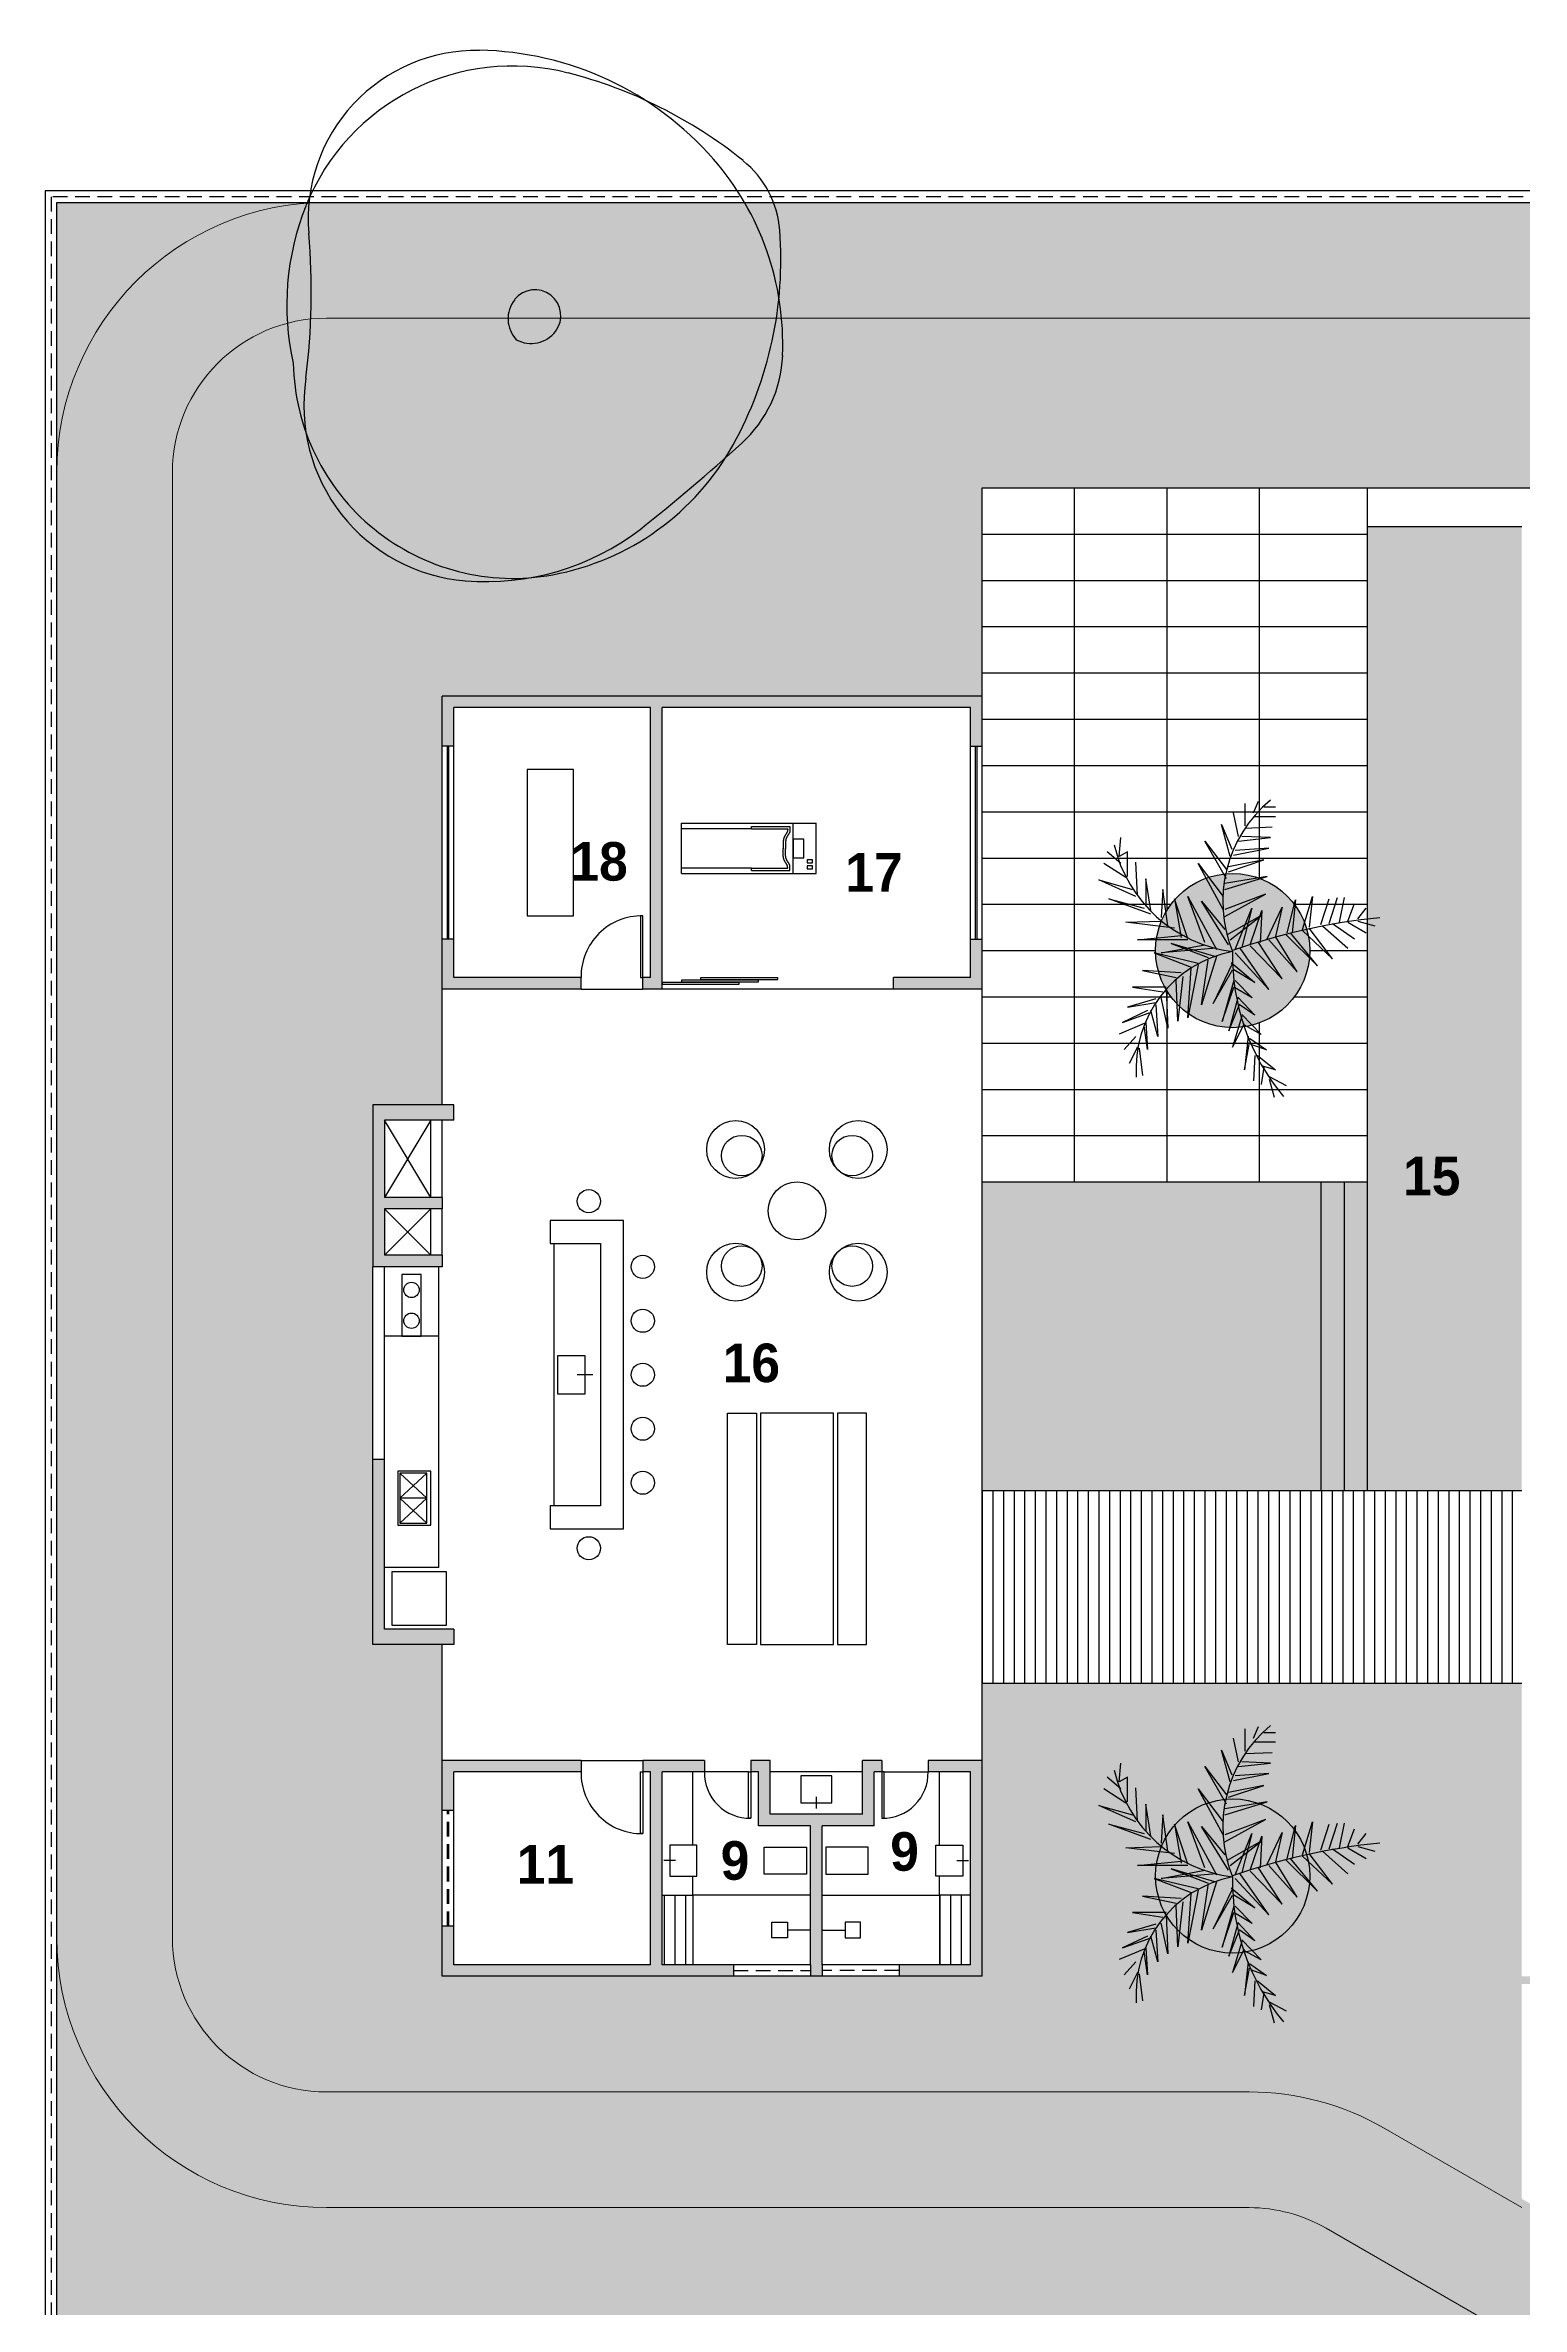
# Model space of a CAD drawing. Header units: feet. Extents: x 1734 to 1931, y 883 to 1088.
# Drawn here: x 1736.29 to 1755.44, y 1059.04 to 1088.36 of the extents above; entities that cross this region are included whole.
import ezdxf

# ---------------------------------------------------------------- set-up
doc = ezdxf.new("R2010")
doc.units = ezdxf.units.FT
doc.header["$LTSCALE"] = 0.3
doc.header["$MEASUREMENT"] = 0
doc.linetypes.add('DASHED2', pattern=[0.375, 0.25, -0.125])
doc.linetypes.add('HIDDEN', pattern=[9.525, 6.35, -3.175])
doc.layers.get('0').update_dxf_attribs({"linetype": 'CONTINUOUS'})
doc.layers.get('Defpoints').update_dxf_attribs({"linetype": 'CONTINUOUS'})
for name, color, linetype in [('02', 44, 'CONTINUOUS'), ('03', 96, 'CONTINUOUS'), ('1', 1, 'CONTINUOUS'), ('2', 44, 'CONTINUOUS'), ('3', 3, 'CONTINUOUS'), ('5', 5, 'CONTINUOUS'), ('demolição', 140, 'DASHED2'), ('projecao', 8, 'HIDDEN'), ('Texto', 44, 'CONTINUOUS')]:
    doc.layers.add(name, color=color, linetype=linetype)
doc.styles.add('style1', font='GOTHIC.TTF')
pattern_1 = [(270, (2683.99825, -487.73251), (0.1375, -4e-17), [])]

# ---------------------------------------------------------------- blocks, each defined once
blk = doc.blocks.new('Arvore_M')
at = {"color": 89, "true_color": 0x2e4b26}
for centre, radius, start, end in [((41.7, 154), 157.5, 85.3103, 127.4297), ((25, 173), 136.5, 1.1676, 100.4555), ((45.6, 202.1), 109.3, 351.1087, 85.3103), ((29.6, 148.2), 161.7, 100.4555, 151.0425), ((683.4, -654.4), 1189.6, 128.3098, 132.2959), ((-64.8, 167.9), 77.9, 132.2959, 177.6877), ((95.6, 111.7), 237.1, 151.0425, 184.4792), ((582.4, 131.8), 432.1, 172.9001, 184.8756), ((32.3, 164), 175, 177.6877, 221.0767), ((0.2, 139.7), 165.3, 338.1526, 12.6145), ((11.3, 146.3), 16.1, 142.6793, 321.6826), ((13.7, 144.5), 19.1, 61.2791, 142.6793), ((8.9, 148.2), 19.1, 321.6826, 43.0427), ((-79.4, 98), 61.6, 184.4792, 231.1587), ((47.5, 86.2), 104.7, 269.0752, 4.8756), ((25.1, 129.7), 138.5, 255.6085, 338.1526), ((62, 273.5), 287, 231.1587, 255.6085), ((49, 178.6), 197.2, 221.0767, 269.0752)]:
    blk.add_arc(centre, radius, start, end, dxfattribs=at)
blk = doc.blocks.new('planta 7')
at = {"color": 0}
for p, q in [((347.66, 294.69), (353.36, 307.49)), ((353.36, 307.49), (350.1, 295.85)), ((354.17, 298.18), (359.06, 305.74)), ((299.21, 294.69), (294.73, 298.76)), ((303.69, 291.78), (300.03, 300.5)), ((304.1, 299.34), (307.35, 290.03)), ((308.17, 290.61), (304.1, 299.34)), ((309.39, 297.6), (311.02, 287.71)), ((312.24, 287.71), (309.39, 297.6)), ((336.67, 281.31), (338.7, 298.18)), ((338.7, 298.18), (339.11, 285.96)), ((341.55, 289.45), (346.84, 304)), ((346.84, 304), (343.59, 291.78)), ((354.58, 297.6), (363.13, 297.6)), ((359.06, 299.92), (363.13, 304.58)), ((361.5, 300.5), (368.01, 299.92)), ((363.13, 297.6), (361.5, 300.5)), ((295.14, 293.52), (285.78, 292.36)), ((295.55, 294.11), (289.85, 297.01)), ((294.73, 290.61), (302.88, 291.78)), ((304.1, 291.2), (294.73, 290.61)), ((299.21, 287.12), (308.17, 289.45)), ((316.31, 295.85), (314.68, 285.38)), ((316.31, 284.22), (316.31, 295.85)), ((322.01, 292.36), (319.57, 280.72)), ((321.2, 278.98), (322.01, 292.36)), ((332.59, 294.11), (334.22, 277.82)), ((332.59, 276.65), (332.59, 294.11)), ((342.77, 289.45), (353.76, 291.2)), ((353.76, 291.2), (344.4, 291.2)), ((348.06, 294.11), (359.46, 294.69)), ((310.2, 287.71), (299.21, 287.12)), ((302.06, 283.63), (312.65, 285.96)), ((315.5, 284.22), (302.06, 283.63)), ((328.12, 288.29), (323.23, 275.49)), ((324.45, 273.16), (328.12, 288.29)), ((331.37, 282.47), (326.49, 269.67)), ((326.89, 267.34), (331.37, 282.47)), ((328.12, 285.96), (330.97, 270.84)), ((329.74, 266.76), (328.12, 285.96)), ((337.48, 283.63), (350.1, 285.38)), ((350.1, 285.38), (340.33, 285.96)), ((304.5, 280.14), (318.75, 280.72)), ((319.97, 278.4), (304.5, 280.14)), ((305.73, 276.65), (322.82, 275.49)), ((324.04, 273.16), (305.73, 276.65)), ((347.66, 276.65), (329.34, 266.76)), ((331.78, 270.84), (347.66, 276.65)), ((333, 276.65), (346.84, 281.31)), ((346.84, 281.31), (333.41, 278.98)), ((310.2, 272), (325.67, 269.67)), ((326.89, 266.76), (310.2, 272)), ((310.66, 267.96), (322.32, 261.21)), ((324.52, 261.21), (310.66, 267.96)), ((330.97, 262.69), (346.03, 272)), ((346.03, 272), (336.26, 263.85)), ((343.18, 264.44), (359.06, 273.16)), ((359.06, 273.16), (347.66, 264.44)), ((353.76, 263.27), (366.79, 270.84)), ((366.79, 270.84), (357.02, 263.27)), ((295.53, 261.21), (303.72, 257.15)), ((306.24, 258.05), (295.53, 261.21)), ((301.2, 262.56), (310.03, 258.95)), ((312.55, 259.4), (301.2, 262.56)), ((304.35, 264.81), (316.33, 260.75)), ((318.54, 260.75), (304.35, 264.81)), ((312.86, 259.4), (306.56, 253.55)), ((306.56, 253.55), (310.34, 258.95)), ((312.55, 254.45), (316.33, 260.75)), ((318.54, 260.3), (312.55, 254.45)), ((328.12, 260.36), (315.5, 248.73)), ((315.5, 248.73), (329.74, 258.62)), ((324.84, 261.66), (317.91, 253.55)), ((317.91, 253.55), (322.32, 260.75)), ((329.34, 260.36), (343.59, 254.55)), ((332.59, 262.11), (341.14, 251.06)), ((341.14, 251.06), (334.22, 263.27)), ((340.74, 263.85), (348.47, 249.89)), ((348.47, 249.89), (343.18, 263.85)), ((350.1, 263.85), (354.58, 249.31)), ((354.58, 249.31), (352.14, 263.85)), ((356.21, 262.69), (360.28, 250.47)), ((360.28, 250.47), (357.83, 262.69)), ((361.5, 262.11), (372.49, 265.02)), ((361.91, 260.95), (364.35, 248.73)), ((364.35, 248.73), (363.53, 260.36)), ((372.49, 265.02), (363.94, 261.53)), ((366.79, 259.2), (368.01, 248.15)), ((368.42, 259.2), (376.56, 260.95)), ((288.59, 250.4), (282.61, 251.3)), ((292.69, 253.55), (283.87, 254)), ((287.65, 257.15), (297.1, 255.35)), ((299.31, 255.8), (287.65, 257.15)), ((292.69, 252.65), (287.65, 246.34)), ((287.65, 246.34), (288.91, 250.85)), ((298.68, 255.35), (294.58, 249.49)), ((294.58, 249.49), (296.47, 254.9)), ((306.87, 258.05), (299.94, 251.3)), ((299.94, 251.3), (303.09, 257.15)), ((330.56, 255.13), (319.16, 244.07)), ((319.16, 244.07), (331.78, 252.22)), ((343.59, 254.55), (330.15, 258.04)), ((330.97, 255.13), (342.77, 251.06)), ((342.77, 251.06), (331.78, 251.64)), ((368.01, 248.15), (368.42, 258.04)), ((371.27, 256.87), (371.68, 247.57)), ((372.08, 256.87), (379.82, 256.87)), ((375.34, 253.96), (375.34, 246.4)), ((376.56, 253.96), (380.63, 252.22)), ((378.6, 250.47), (378.6, 246.4)), ((284.5, 248.59), (278.19, 246.79)), ((285.44, 248.59), (282.29, 242.74)), ((332.59, 248.73), (321.6, 238.84)), ((321.6, 238.84), (333.82, 246.4)), ((334.63, 242.91), (323.64, 231.86)), ((333, 249.31), (343.99, 244.07)), ((343.99, 244.07), (333.82, 246.4)), ((323.64, 231.86), (335.04, 241.17)), ((335.85, 237.09), (326.08, 226.62)), ((326.08, 226.62), (336.67, 234.77)), ((335.04, 242.33), (346.44, 239.42)), ((346.44, 239.42), (335.04, 240.58)), ((336.26, 237.09), (347.66, 233.6)), ((347.66, 233.6), (337.07, 234.77)), ((337.48, 230.11), (329.74, 221.39)), ((337.89, 230.69), (346.84, 227.79)), ((338.29, 227.79), (347.25, 224.88)), ((338.29, 226.62), (333, 219.06)), ((338.7, 221.39), (335.04, 214.99)), ((338.7, 224.3), (347.25, 222.55)), ((339.11, 221.39), (345.21, 219.06)), ((339.11, 217.9), (337.48, 212.08)), ((339.92, 217.9), (343.59, 214.99))]:
    blk.add_line(p, q, dxfattribs=at)
for centre, radius, start, end in [((376.48, 255.23), 48.23, 103.15977, 172.88279), ((288.02, 253.26), 41.37, 11.06747, 94.00852), ((326.94, 185.75), 75.48, 88.72033, 129.91169), ((345.92, 219.16), 45.46, 39.60399, 112.36191), ((124.92, 189.01), 216.42, 5.64896, 19.48728)]:
    blk.add_arc(centre, radius, start, end, dxfattribs=at)
blk = doc.blocks.new('EST')
at = {"color": 8}
for p, q in [((1678.418, 853.168), (1678.418, 854.918)), ((1678.418, 854.918), (1679.068, 854.918)), ((1679.068, 853.168), (1679.068, 854.918)), ((1678.418, 854.618), (1679.068, 854.618)), ((1678.458, 854.078), (1678.488, 854.078)), ((1678.488, 854.078), (1678.488, 853.168)), ((1678.998, 854.078), (1678.998, 853.168)), ((1678.998, 854.078), (1679.028, 854.078)), ((1678.418, 853.168), (1679.068, 853.168))]:
    blk.add_line(p, q, dxfattribs=at)
for points in [[(1678.48, 854.801), (1678.48, 854.869), (1678.518, 854.869), (1678.518, 854.801)], [(1678.557, 854.801), (1678.557, 854.869), (1678.596, 854.869), (1678.596, 854.801)], [(1678.621, 854.618), (1678.621, 854.757), (1678.864, 854.757), (1678.864, 854.618)]]:
    blk.add_lwpolyline(points, close=True, dxfattribs=at)
for points in [[(1678.458, 854.078), (1678.458, 854.577), (1678.475, 854.577), (1678.49, 854.577), (1678.502, 854.576), (1678.511, 854.575), (1678.519, 854.574), (1678.525, 854.573), (1678.529, 854.571), (1678.534, 854.569), (1678.537, 854.568), (1678.541, 854.566), (1678.545, 854.564), (1678.548, 854.562), (1678.552, 854.56), (1678.555, 854.558), (1678.558, 854.556), (1678.561, 854.554), (1678.565, 854.551), (1678.568, 854.549), (1678.571, 854.547), (1678.574, 854.545), (1678.578, 854.543), (1678.581, 854.541), (1678.584, 854.539), (1678.588, 854.537), (1678.591, 854.535), (1678.595, 854.534), (1678.598, 854.532), (1678.602, 854.53), (1678.606, 854.529), (1678.609, 854.527), (1678.613, 854.526), (1678.617, 854.525), (1678.62, 854.524), (1678.624, 854.523), (1678.627, 854.522), (1678.631, 854.522), (1678.634, 854.521), (1678.638, 854.521), (1678.642, 854.52), (1678.645, 854.52), (1678.649, 854.519), (1678.653, 854.519), (1678.657, 854.519), (1678.663, 854.518), (1678.669, 854.518), (1678.677, 854.518), (1678.686, 854.518), (1678.697, 854.518), (1678.71, 854.517), (1678.724, 854.517), (1678.74, 854.517), (1678.743, 854.517)], [(1678.488, 854.078), (1678.488, 854.547), (1678.488, 854.547), (1678.499, 854.546), (1678.507, 854.545), (1678.513, 854.544), (1678.517, 854.544), (1678.52, 854.543), (1678.522, 854.542), (1678.525, 854.541), (1678.528, 854.539), (1678.53, 854.538), (1678.533, 854.536), (1678.536, 854.534), (1678.539, 854.533), (1678.542, 854.531), (1678.545, 854.529), (1678.548, 854.526), (1678.551, 854.524), (1678.555, 854.522), (1678.558, 854.52), (1678.562, 854.517), (1678.566, 854.515), (1678.57, 854.513), (1678.574, 854.511), (1678.578, 854.509), (1678.582, 854.507), (1678.586, 854.505), (1678.59, 854.503), (1678.595, 854.501), (1678.599, 854.499), (1678.604, 854.498), (1678.608, 854.496), (1678.613, 854.495), (1678.617, 854.494), (1678.621, 854.493), (1678.626, 854.492), (1678.63, 854.491), (1678.634, 854.491), (1678.638, 854.49), (1678.642, 854.49), (1678.646, 854.489), (1678.65, 854.489), (1678.655, 854.489), (1678.661, 854.488), (1678.668, 854.488), (1678.676, 854.488), (1678.685, 854.488), (1678.696, 854.488), (1678.71, 854.487), (1678.724, 854.487), (1678.74, 854.487), (1678.743, 854.487)], [(1679.028, 854.078), (1679.028, 854.577), (1679.005, 854.577), (1678.99, 854.577), (1678.978, 854.576), (1678.969, 854.575), (1678.961, 854.574), (1678.955, 854.573), (1678.95, 854.571), (1678.946, 854.569), (1678.942, 854.568), (1678.939, 854.566), (1678.935, 854.564), (1678.932, 854.562), (1678.928, 854.56), (1678.925, 854.558), (1678.922, 854.556), (1678.918, 854.554), (1678.915, 854.551), (1678.912, 854.549), (1678.909, 854.547), (1678.906, 854.545), (1678.902, 854.543), (1678.899, 854.541), (1678.895, 854.539), (1678.892, 854.537), (1678.889, 854.535), (1678.885, 854.534), (1678.881, 854.532), (1678.878, 854.53), (1678.874, 854.529), (1678.87, 854.527), (1678.867, 854.526), (1678.863, 854.525), (1678.86, 854.524), (1678.856, 854.523), (1678.852, 854.522), (1678.849, 854.522), (1678.845, 854.521), (1678.842, 854.521), (1678.838, 854.52), (1678.835, 854.52), (1678.831, 854.519), (1678.827, 854.519), (1678.823, 854.519), (1678.817, 854.518), (1678.811, 854.518), (1678.803, 854.518), (1678.794, 854.518), (1678.783, 854.518), (1678.77, 854.517), (1678.755, 854.517), (1678.74, 854.517), (1678.737, 854.517)], [(1678.998, 854.078), (1678.998, 854.547), (1678.991, 854.547), (1678.98, 854.546), (1678.972, 854.545), (1678.967, 854.544), (1678.963, 854.544), (1678.96, 854.543), (1678.958, 854.542), (1678.955, 854.541), (1678.952, 854.539), (1678.95, 854.538), (1678.947, 854.536), (1678.944, 854.534), (1678.941, 854.533), (1678.938, 854.531), (1678.935, 854.529), (1678.932, 854.526), (1678.928, 854.524), (1678.925, 854.522), (1678.922, 854.52), (1678.918, 854.517), (1678.914, 854.515), (1678.91, 854.513), (1678.906, 854.511), (1678.902, 854.509), (1678.898, 854.507), (1678.894, 854.505), (1678.889, 854.503), (1678.885, 854.501), (1678.881, 854.499), (1678.876, 854.498), (1678.872, 854.496), (1678.867, 854.495), (1678.863, 854.494), (1678.858, 854.493), (1678.854, 854.492), (1678.85, 854.491), (1678.846, 854.491), (1678.842, 854.49), (1678.838, 854.49), (1678.834, 854.489), (1678.829, 854.489), (1678.824, 854.489), (1678.819, 854.488), (1678.812, 854.488), (1678.804, 854.488), (1678.795, 854.488), (1678.783, 854.488), (1678.77, 854.487), (1678.756, 854.487), (1678.74, 854.487), (1678.737, 854.487)]]:
    blk.add_lwpolyline(points, dxfattribs=at)

msp = doc.modelspace()

# ---------------------------------------------------------------- hatches: boundary and pattern name
at = {"linetype": 'Continuous', "true_color": 0xbdcb95}
for points in [[(1739.688, 1086.315, -0.000863), (1739.692, 1086.324), (1736.442, 1086.324), (1736.442, 1082.824, -0.393126)], [(1752.906, 1060.056, 0.131652), (1751.906, 1060.324), (1739.942, 1060.324, -0.414214), (1736.442, 1063.824), (1736.442, 1058.324), (1754.442, 1058.324), (1754.442, 1046.324), (1755.442, 1046.324), (1755.442, 1058.476), (1763.715, 1053.7, 0.243495), (1761.442, 1048.324), (1761.442, 1046.324), (1768.442, 1046.324), (1768.442, 1034.824), (1772.942, 1034.824, -0.414214), (1769.442, 1038.324), (1769.442, 1049.354, 0.267949), (1768.442, 1051.086), (1763.809, 1053.761), (1755.442, 1058.592)]]:
    msp.add_hatch(color=253, dxfattribs=at).paths.add_polyline_path(points)
h = msp.add_hatch(color=253, dxfattribs=at)
h.paths.add_polyline_path([(1791.942, 1082.824, 0.414214), (1789.942, 1084.824), (1739.942, 1084.824, 0.414214), (1737.942, 1082.824), (1737.942, 1063.824, 0.414214), (1739.942, 1061.824), (1751.906, 1061.824, -0.131652), (1753.656, 1061.355), (1755.442, 1060.324), (1765.294, 1054.635), (1769.192, 1052.385, -0.267949), (1770.942, 1049.354), (1770.942, 1038.324, 0.414214), (1772.942, 1036.324), (1789.942, 1036.324, 0.414214), (1791.942, 1038.324)])
h.paths.add_polyline_path([(1768.892, 1063.324), (1768.892, 1060.474), (1765.742, 1060.474), (1765.709, 1062.273, -0.083534), (1764.519, 1055.199), (1755.442, 1060.439), (1755.442, 1063.224), (1765.688, 1063.224, -0.011002), (1765.709, 1062.273), (1765.742, 1063.324), (1755.442, 1063.324), (1755.442, 1067.124), (1748.442, 1067.124), (1748.442, 1063.324), (1741.442, 1063.324), (1741.442, 1067.624), (1740.542, 1067.624), (1740.542, 1074.624), (1741.442, 1074.624), (1741.442, 1079.924), (1748.442, 1079.924), (1748.442, 1082.624), (1755.942, 1082.624), (1755.942, 1079.924), (1774.542, 1079.924), (1774.542, 1082.074), (1777.992, 1082.074), (1777.992, 1079.924), (1779.992, 1079.924), (1779.992, 1063.324)], flags=16)
h.paths.add_polyline_path([(1768.529, 1081.533, 0.812596), (1762.744, 1080.524), (1762.744, 1080.024), (1762.593, 1080.024), (1762.593, 1080.524, -0.810376), (1768.66, 1081.609)], flags=16)
h.paths.add_polyline_path([(1762.497, 1080.073), (1762.497, 1080.461), (1762.152, 1080.461), (1762.152, 1080.073)], flags=24)
h.paths.add_polyline_path([(1762.497, 1079.773), (1762.497, 1080.161), (1762.152, 1080.161), (1762.152, 1079.773)], flags=8)
h.paths.add_polyline_path([(1768.897, 1080.482), (1768.897, 1080.994), (1768.552, 1080.994), (1768.552, 1080.482)], flags=24)
at = {"true_color": 0x004d66}
msp.add_hatch(color=138, dxfattribs=at).paths.add_polyline_path([(1753.442, 1082.124), (1753.442, 1069.624), (1755.442, 1069.624), (1755.442, 1079.924), (1755.442, 1082.124)])
at = {"linetype": 'Continuous'}
h = msp.add_hatch(color=251, dxfattribs=at)
h.paths.add_polyline_path([(1740.542, 1070.024), (1740.542, 1067.624), (1741.592, 1067.624), (1741.592, 1067.824), (1740.692, 1067.824), (1740.692, 1070.024)])
h.paths.add_polyline_path([(1740.542, 1074.624), (1740.542, 1072.524), (1741.442, 1072.524), (1741.442, 1072.674), (1740.692, 1072.674), (1740.692, 1073.274), (1741.442, 1073.274), (1741.442, 1073.424), (1740.692, 1073.424), (1740.692, 1074.424), (1741.592, 1074.424), (1741.592, 1074.624)])
h.paths.add_polyline_path([(1741.442, 1076.774), (1741.442, 1076.124), (1743.242, 1076.124), (1743.242, 1076.274), (1741.592, 1076.274), (1741.592, 1076.774)], flags=17)
h.paths.add_polyline_path([(1741.442, 1079.924), (1741.442, 1079.274), (1741.592, 1079.274), (1741.592, 1079.774), (1744.142, 1079.774), (1744.142, 1076.274), (1744.042, 1076.274), (1744.042, 1076.124), (1744.292, 1076.124), (1744.292, 1079.774), (1748.292, 1079.774), (1748.292, 1079.274), (1748.442, 1079.274), (1748.442, 1079.924)])
h.paths.add_polyline_path([(1747.742, 1066.124), (1747.742, 1065.974), (1748.292, 1065.974), (1748.292, 1063.474), (1747.367, 1063.474), (1747.367, 1063.324), (1748.442, 1063.324), (1748.442, 1066.124)])
h.paths.add_polyline_path([(1745.692, 1065.424), (1745.692, 1066.124), (1745.442, 1066.124), (1745.442, 1065.974), (1745.542, 1065.974), (1745.542, 1065.274), (1746.217, 1065.274), (1746.217, 1063.474), (1746.217, 1063.324), (1746.367, 1063.324), (1746.367, 1063.474), (1746.367, 1065.274), (1747.042, 1065.274), (1747.042, 1065.974), (1747.142, 1065.974), (1747.142, 1066.124), (1746.892, 1066.124), (1746.892, 1065.424)])
h.paths.add_polyline_path([(1744.042, 1066.124), (1744.042, 1065.974), (1744.142, 1065.974), (1744.142, 1063.474), (1741.592, 1063.474), (1741.592, 1063.974), (1741.442, 1063.974), (1741.442, 1063.324), (1745.217, 1063.324), (1745.217, 1063.474), (1744.292, 1063.474), (1744.292, 1065.974), (1744.842, 1065.974), (1744.842, 1066.124)])
h.paths.add_polyline_path([(1741.442, 1066.124), (1741.442, 1065.474), (1741.592, 1065.474), (1741.592, 1065.974), (1743.242, 1065.974), (1743.242, 1066.124)], flags=17)
msp.add_hatch(color=251, dxfattribs=at).paths.add_polyline_path([(1747.292, 1076.274), (1747.292, 1076.124), (1748.442, 1076.124), (1748.442, 1076.774), (1748.292, 1076.774), (1748.292, 1076.274)])
at = {"true_color": 0x00b3b3}
msp.add_hatch(color=132, dxfattribs=at).paths.add_polyline_path([(1748.442, 1073.624), (1748.442, 1069.624), (1752.842, 1069.624), (1752.842, 1073.624)])
at = {"true_color": 0x009e9e}
msp.add_hatch(color=134, dxfattribs=at).paths.add_polyline_path([(1752.842, 1073.624), (1752.842, 1069.624), (1753.142, 1069.624), (1753.142, 1073.624)])
at = {"true_color": 0x006161}
msp.add_hatch(color=138, dxfattribs=at).paths.add_polyline_path([(1753.142, 1073.624), (1753.142, 1069.624), (1753.442, 1069.624), (1753.442, 1073.624)])
at = {"layer": '1', "linetype": 'Continuous'}
h = msp.add_hatch(dxfattribs=at)
h.set_pattern_fill('ANSI31', color=8, scale=1.1, angle=225)
h.set_pattern_definition([(270, (2683.99825, -485.73251), (0.1375, -4e-17), [])])
h.paths.add_polyline_path([(1748.442, 1069.624), (1748.442, 1067.124), (1755.442, 1067.124), (1755.442, 1069.624)])
h = msp.add_hatch(dxfattribs=at)
h.set_pattern_fill('ANSI31', color=8, scale=1.1, angle=225)
h.set_pattern_definition(pattern_1)
h.paths.add_polyline_path([(1744.292, 1064.374), (1744.292, 1063.474), (1744.692, 1063.474), (1744.692, 1064.374)])
h = msp.add_hatch(dxfattribs=at)
h.set_pattern_fill('ANSI31', color=8, scale=1.1, angle=225)
h.set_pattern_definition(pattern_1)
h.paths.add_polyline_path([(1748.292, 1064.374), (1748.292, 1063.474), (1747.892, 1063.474), (1747.892, 1064.374)])
at = {"layer": 'Defpoints', "linetype": 'Continuous', "true_color": 0x4c7b3d}
h = msp.add_hatch(color=87, dxfattribs=at)
h.dxf.hatch_style = 1
edge = h.paths.add_edge_path()
edge.add_arc((1751.692, 1076.624), 1, 0, 360)
h = msp.add_hatch(color=87, dxfattribs=at)
h.dxf.hatch_style = 1
edge = h.paths.add_edge_path()
edge.add_arc((1751.692, 1064.624), 1, 0, 360)
at = {"layer": 'demolição', "linetype": 'Continuous'}
h = msp.add_hatch(color=255, dxfattribs=at)
h.dxf.hatch_style = 1
h.paths.add_polyline_path([(1793.442, 1082.824, 0.414214), (1789.942, 1086.324), (1739.942, 1086.324, 0.414214), (1736.442, 1082.824), (1736.442, 1063.824, 0.414214), (1739.942, 1060.324), (1751.906, 1060.324, -0.131652), (1752.906, 1060.056), (1755.442, 1058.592), (1763.809, 1053.761), (1768.442, 1051.086, -0.267949), (1769.442, 1049.354), (1769.442, 1038.324, 0.414214), (1772.942, 1034.824), (1789.942, 1034.824, 0.414214), (1793.442, 1038.324)])
h.paths.add_polyline_path([(1755.442, 1060.324), (1753.656, 1061.355, 0.131652), (1751.906, 1061.824), (1739.942, 1061.824, -0.414214), (1737.942, 1063.824), (1737.942, 1082.824, -0.414214), (1739.942, 1084.824), (1789.942, 1084.824, -0.414214), (1791.942, 1082.824), (1791.942, 1038.324, -0.414214), (1789.942, 1036.324), (1772.942, 1036.324, -0.414214), (1770.942, 1038.324), (1770.942, 1049.354, 0.267949), (1769.192, 1052.385), (1765.294, 1054.635)], flags=16)

# ---------------------------------------------------------------- linework, layer by layer
at = {"layer": '02', "ltscale": 11}
for centre in [(1745.246, 1074.044), (1746.837, 1074.044), (1746.042, 1073.249), (1745.246, 1072.453), (1746.837, 1072.453)]:
    msp.add_circle(centre, 0.375, dxfattribs=at)
at = {"layer": '1', "linetype": 'Continuous', "lineweight": 13}
for p, q in [((1739.942, 1084.824), (1789.942, 1084.824)), ((1737.942, 1063.824), (1737.942, 1082.824)), ((1751.906, 1061.824), (1739.942, 1061.824))]:
    msp.add_line(p, q, dxfattribs=at)
at = {"layer": '1', "linetype": 'Continuous'}
for p, q in [((1748.442, 1079.924), (1748.442, 1082.624)), ((1748.442, 1082.624), (1755.942, 1082.624)), ((1753.442, 1069.624), (1753.442, 1082.124)), ((1753.442, 1082.124), (1755.442, 1082.124)), ((1748.292, 1076.774), (1748.292, 1079.274)), ((1748.357, 1076.774), (1748.357, 1079.274)), ((1748.377, 1076.774), (1748.377, 1079.274)), ((1748.442, 1076.774), (1748.442, 1079.274)), ((1741.442, 1074.624), (1741.442, 1076.124)), ((1747.292, 1076.124), (1744.292, 1076.124)), ((1748.442, 1066.124), (1748.442, 1076.124)), ((1748.442, 1073.624), (1753.442, 1073.624)), ((1752.842, 1069.624), (1752.842, 1073.624)), ((1753.142, 1069.624), (1753.142, 1073.624)), ((1748.442, 1069.624), (1755.442, 1069.624)), ((1741.442, 1066.124), (1741.442, 1067.624)), ((1748.442, 1067.124), (1755.442, 1067.124))]:
    msp.add_line(p, q, dxfattribs=at)
at = {"layer": '1', "color": 8, "linetype": 'Continuous'}
for p, q in [((1749.642, 1073.624), (1749.642, 1082.624)), ((1750.842, 1077.151), (1750.842, 1082.624)), ((1752.042, 1077.56), (1752.042, 1082.624)), ((1753.442, 1082.124), (1753.442, 1082.624)), ((1748.442, 1082.024), (1753.442, 1082.024)), ((1748.442, 1081.424), (1753.442, 1081.424)), ((1748.442, 1080.824), (1753.442, 1080.824)), ((1748.442, 1080.224), (1753.442, 1080.224)), ((1748.442, 1079.624), (1753.442, 1079.624)), ((1748.442, 1079.024), (1753.442, 1079.024)), ((1748.442, 1078.424), (1753.442, 1078.424)), ((1748.442, 1077.824), (1753.442, 1077.824)), ((1748.442, 1077.224), (1750.892, 1077.224)), ((1752.492, 1077.224), (1753.442, 1077.224)), ((1748.442, 1076.624), (1750.692, 1076.624)), ((1752.692, 1076.624), (1753.442, 1076.624)), ((1748.442, 1076.024), (1750.892, 1076.024)), ((1750.842, 1073.624), (1750.842, 1076.097)), ((1752.492, 1076.024), (1753.442, 1076.024)), ((1752.042, 1073.624), (1752.042, 1075.687)), ((1748.442, 1075.424), (1753.442, 1075.424)), ((1748.442, 1074.824), (1753.442, 1074.824)), ((1748.442, 1074.224), (1753.442, 1074.224))]:
    msp.add_line(p, q, dxfattribs=at)
at = {"layer": '1'}
for p, q in [((1741.442, 1076.774), (1741.442, 1079.274)), ((1741.507, 1076.774), (1741.507, 1079.274)), ((1741.527, 1076.774), (1741.527, 1079.274)), ((1741.592, 1076.774), (1741.592, 1079.274)), ((1743.242, 1076.124), (1744.042, 1076.124)), ((1741.292, 1073.424), (1740.692, 1074.424)), ((1741.292, 1074.424), (1740.692, 1073.424)), ((1741.292, 1073.424), (1741.292, 1074.424)), ((1741.442, 1073.424), (1741.442, 1074.424)), ((1741.292, 1072.674), (1740.692, 1073.274)), ((1741.292, 1073.274), (1740.692, 1072.674)), ((1741.292, 1072.674), (1741.292, 1073.274)), ((1741.442, 1072.674), (1741.442, 1073.274)), ((1743.392, 1071.124), (1743.192, 1071.124)), ((1740.892, 1069.524), (1741.242, 1069.849)), ((1740.892, 1069.849), (1741.242, 1069.524)), ((1741.242, 1069.524), (1740.892, 1069.524)), ((1741.242, 1069.524), (1740.892, 1069.199)), ((1740.892, 1069.524), (1741.242, 1069.199)), ((1743.242, 1066.124), (1744.042, 1066.124)), ((1745.412, 1065.974), (1744.842, 1065.974)), ((1747.172, 1065.974), (1747.742, 1065.974)), ((1746.217, 1064.374), (1744.692, 1064.374)), ((1744.692, 1064.374), (1744.692, 1063.474)), ((1746.367, 1064.374), (1747.892, 1064.374)), ((1747.892, 1064.374), (1747.892, 1063.474)), ((1746.217, 1063.924), (1745.917, 1063.924)), ((1746.367, 1063.924), (1746.667, 1063.924))]:
    msp.add_line(p, q, dxfattribs=at)
at = {"layer": '1', "linetype": 'Continuous', "lineweight": 9}
for p, q in [((1753.656, 1061.355), (1755.442, 1060.324)), ((1751.906, 1060.324), (1739.942, 1060.324)), ((1752.906, 1060.056), (1755.442, 1058.592))]:
    msp.add_line(p, q, dxfattribs=at)
at = {"layer": '1', "linetype": 'Continuous'}
for points in [[(1745.542, 1076.239), (1744.542, 1076.239), (1744.542, 1076.219), (1745.542, 1076.219)], [(1745.792, 1076.269), (1744.792, 1076.269), (1744.792, 1076.249), (1745.792, 1076.249)], [(1745.292, 1076.209), (1744.292, 1076.209), (1744.292, 1076.189), (1745.292, 1076.189)]]:
    msp.add_lwpolyline(points, close=True, dxfattribs=at)
at = {"layer": '1'}
for points in [[(1740.917, 1071.624), (1741.167, 1071.624), (1741.167, 1072.424), (1740.917, 1072.424)], [(1742.942, 1070.874), (1742.942, 1071.374), (1743.292, 1071.374), (1743.292, 1070.874)], [(1741.292, 1069.874), (1740.867, 1069.874), (1740.867, 1069.174), (1741.292, 1069.174)], [(1741.242, 1069.849), (1740.892, 1069.849), (1740.892, 1069.199), (1741.242, 1069.199)], [(1745.717, 1064.024), (1745.917, 1064.024), (1745.917, 1063.824), (1745.717, 1063.824)], [(1746.867, 1064.024), (1746.667, 1064.024), (1746.667, 1063.824), (1746.867, 1063.824)]]:
    msp.add_lwpolyline(points, close=True, dxfattribs=at)
at = {"layer": '1', "linetype": 'Continuous'}
for centre in [(1751.692, 1076.624), (1751.692, 1064.624)]:
    msp.add_circle(centre, 1, dxfattribs=at)
at = {"layer": '1'}
for centre, radius in [((1745.326, 1073.965), 0.263), ((1746.758, 1073.965), 0.263), ((1743.342, 1073.374), 0.15), ((1745.326, 1072.533), 0.263), ((1746.758, 1072.533), 0.263), ((1744.042, 1072.524), 0.15), ((1741.042, 1072.224), 0.1), ((1741.042, 1071.824), 0.1), ((1744.042, 1071.824), 0.15), ((1744.042, 1071.124), 0.15), ((1744.042, 1070.424), 0.15), ((1744.042, 1069.724), 0.15), ((1743.342, 1068.874), 0.15)]:
    msp.add_circle(centre, radius, dxfattribs=at)
at = {"layer": '1', "linetype": 'Continuous', "lineweight": 13}
for centre, radius, start, end in [((1739.942, 1082.824), 3.5, 90, 180), ((1739.942, 1082.824), 2, 90, 180), ((1739.942, 1063.824), 3.5, 180, 270), ((1739.942, 1063.824), 2, 180, 270)]:
    msp.add_arc(centre, radius, start, end, dxfattribs=at)
at = {"layer": '1'}
for centre, radius, start, end in [((1744.027, 1076.289), 0.785, 88.9053, 181.0947), ((1744.027, 1065.959), 0.785, 178.9053, 271.0947), ((1745.427, 1065.959), 0.585, 178.5312, 271.4688), ((1747.157, 1065.959), 0.585, 268.5312, 1.4688)]:
    msp.add_arc(centre, radius, start, end, dxfattribs=at)
at = {"layer": '1', "linetype": 'Continuous', "lineweight": 9}
for radius in [3.5, 2]:
    msp.add_arc((1751.906, 1058.324), radius, 60, 90, dxfattribs=at)
at = {"layer": '2'}
for p, q in [((1742.892, 1069.424), (1742.892, 1072.824)), ((1741.392, 1071.624), (1741.392, 1068.624)), ((1741.392, 1068.624), (1740.692, 1068.624)), ((1744.692, 1065.024), (1744.692, 1065.974)), ((1746.892, 1065.974), (1745.692, 1065.974)), ((1747.892, 1065.024), (1747.892, 1065.974)), ((1744.692, 1064.374), (1744.692, 1064.624)), ((1747.892, 1064.374), (1747.892, 1064.624)), ((1744.292, 1064.374), (1744.692, 1064.374)), ((1748.292, 1064.374), (1747.892, 1064.374))]:
    msp.add_line(p, q, dxfattribs=at)
at = {"layer": '2', "linetype": 'Continuous'}
msp.add_lwpolyline([(1743.142, 1077.074), (1743.142, 1078.974), (1742.542, 1078.974), (1742.542, 1077.074)], close=True, dxfattribs=at)
at = {"layer": '2'}
for points in [[(1744.042, 1076.274), (1744.042, 1077.074), (1744.012, 1077.074), (1744.012, 1076.274)], [(1745.142, 1067.624), (1745.142, 1070.624), (1745.517, 1070.624), (1745.517, 1067.624)], [(1746.517, 1067.624), (1746.517, 1070.624), (1745.567, 1070.624), (1745.567, 1067.624)], [(1746.942, 1067.624), (1746.942, 1070.624), (1746.567, 1070.624), (1746.567, 1067.624)], [(1740.792, 1067.874), (1740.792, 1068.574), (1741.492, 1068.574), (1741.492, 1067.874)], [(1744.042, 1065.974), (1744.042, 1065.174), (1744.012, 1065.174), (1744.012, 1065.974)], [(1745.412, 1065.974), (1745.442, 1065.974), (1745.442, 1065.374), (1745.412, 1065.374)], [(1747.172, 1065.974), (1747.142, 1065.974), (1747.142, 1065.374), (1747.172, 1065.374)], [(1745.617, 1064.649), (1745.617, 1064.999), (1746.167, 1064.999), (1746.167, 1064.649)], [(1746.967, 1064.649), (1746.967, 1064.999), (1746.417, 1064.999), (1746.417, 1064.649)]]:
    msp.add_lwpolyline(points, close=True, dxfattribs=at)
at = {"layer": '3'}
for p, q in [((1736.442, 1086.324), (1780.442, 1086.324)), ((1736.442, 1086.324), (1780.442, 1086.324)), ((1740.542, 1070.024), (1740.542, 1072.524)), ((1740.692, 1070.024), (1740.692, 1072.524)), ((1741.392, 1072.524), (1741.392, 1071.624)), ((1741.392, 1071.624), (1740.692, 1071.624)), ((1746.292, 1065.649), (1746.292, 1065.499)), ((1744.467, 1064.824), (1744.317, 1064.824)), ((1748.117, 1064.824), (1748.267, 1064.824))]:
    msp.add_line(p, q, dxfattribs=at)
for points in [[(1780.442, 1086.474), (1736.292, 1086.474), (1736.292, 1046.174), (1755.942, 1046.174)], [(1736.442, 1046.324), (1736.442, 1086.324)], [(1742.842, 1069.424), (1742.842, 1069.124), (1743.792, 1069.124), (1743.792, 1073.124), (1742.842, 1073.124), (1742.842, 1072.824), (1743.492, 1072.824), (1743.492, 1069.424), (1742.842, 1069.424)]]:
    msp.add_lwpolyline(points, dxfattribs=at)
for points in [[(1746.492, 1065.924), (1746.092, 1065.924), (1746.092, 1065.574), (1746.492, 1065.574)], [(1744.742, 1064.624), (1744.742, 1065.024), (1744.392, 1065.024), (1744.392, 1064.624)], [(1747.842, 1064.624), (1747.842, 1065.024), (1748.192, 1065.024), (1748.192, 1064.624)]]:
    msp.add_lwpolyline(points, close=True, dxfattribs=at)
at = {"layer": '5', "linetype": 'Continuous'}
for p, q in [((1741.442, 1079.274), (1741.442, 1079.924)), ((1748.442, 1079.924), (1741.442, 1079.924)), ((1741.592, 1079.274), (1741.592, 1079.774)), ((1744.142, 1079.774), (1741.592, 1079.774)), ((1744.142, 1076.274), (1744.142, 1079.774)), ((1744.292, 1076.124), (1744.292, 1079.774)), ((1748.292, 1079.774), (1744.292, 1079.774)), ((1748.292, 1079.274), (1748.292, 1079.774)), ((1748.442, 1079.274), (1748.442, 1079.924)), ((1741.592, 1079.274), (1741.442, 1079.274)), ((1748.292, 1079.274), (1748.442, 1079.274)), ((1741.442, 1076.124), (1741.442, 1076.774)), ((1741.592, 1076.774), (1741.442, 1076.774)), ((1741.592, 1076.274), (1741.592, 1076.774)), ((1748.292, 1076.274), (1748.292, 1076.774)), ((1748.292, 1076.774), (1748.442, 1076.774)), ((1748.442, 1076.124), (1748.442, 1076.774)), ((1743.242, 1076.274), (1741.592, 1076.274)), ((1744.142, 1076.274), (1744.042, 1076.274)), ((1747.292, 1076.124), (1747.292, 1076.274)), ((1748.292, 1076.274), (1747.292, 1076.274)), ((1743.242, 1076.124), (1741.442, 1076.124)), ((1744.292, 1076.124), (1744.042, 1076.124)), ((1748.442, 1076.124), (1747.292, 1076.124)), ((1741.442, 1063.324), (1741.442, 1066.124)), ((1743.242, 1066.124), (1741.442, 1066.124)), ((1741.592, 1063.474), (1741.592, 1065.974)), ((1743.242, 1065.974), (1741.592, 1065.974)), ((1744.842, 1066.124), (1744.042, 1066.124)), ((1744.142, 1065.974), (1744.042, 1065.974)), ((1744.142, 1063.474), (1744.142, 1065.974)), ((1744.292, 1063.474), (1744.292, 1065.974)), ((1744.842, 1065.974), (1744.292, 1065.974)), ((1745.692, 1066.124), (1745.442, 1066.124)), ((1745.542, 1065.974), (1745.442, 1065.974)), ((1745.542, 1065.274), (1745.542, 1065.974)), ((1745.692, 1065.424), (1745.692, 1066.124)), ((1747.142, 1066.124), (1746.892, 1066.124)), ((1746.892, 1065.424), (1746.892, 1066.124)), ((1747.142, 1065.974), (1747.042, 1065.974)), ((1747.042, 1065.274), (1747.042, 1065.974)), ((1748.442, 1066.124), (1747.742, 1066.124)), ((1748.292, 1065.974), (1747.742, 1065.974)), ((1748.292, 1063.474), (1748.292, 1065.974)), ((1748.442, 1063.324), (1748.442, 1066.124)), ((1746.892, 1065.424), (1745.692, 1065.424)), ((1746.217, 1065.274), (1745.542, 1065.274)), ((1746.217, 1063.474), (1746.217, 1065.274)), ((1746.367, 1063.474), (1746.367, 1065.274)), ((1747.042, 1065.274), (1746.367, 1065.274)), ((1748.442, 1063.324), (1741.442, 1063.324)), ((1744.142, 1063.474), (1741.592, 1063.474)), ((1746.217, 1063.474), (1744.292, 1063.474)), ((1748.292, 1063.474), (1746.367, 1063.474))]:
    msp.add_line(p, q, dxfattribs=at)
at = {"layer": '5'}
for p, q in [((1743.242, 1076.124), (1743.242, 1076.274)), ((1744.042, 1076.124), (1744.042, 1076.274)), ((1740.542, 1074.624), (1740.542, 1072.524)), ((1741.592, 1074.624), (1740.542, 1074.624)), ((1741.592, 1074.424), (1741.592, 1074.624)), ((1740.692, 1074.424), (1740.692, 1073.424)), ((1741.592, 1074.424), (1740.692, 1074.424)), ((1741.442, 1073.424), (1740.692, 1073.424)), ((1741.442, 1073.424), (1741.442, 1073.274)), ((1741.442, 1073.274), (1740.692, 1073.274)), ((1740.692, 1073.274), (1740.692, 1072.674)), ((1741.442, 1072.524), (1740.542, 1072.524)), ((1741.442, 1072.674), (1740.692, 1072.674)), ((1741.442, 1072.674), (1741.442, 1072.524)), ((1740.542, 1067.624), (1740.542, 1070.024)), ((1740.692, 1070.024), (1740.542, 1070.024)), ((1740.692, 1067.824), (1740.692, 1070.024)), ((1741.592, 1067.824), (1740.692, 1067.824)), ((1741.592, 1067.824), (1741.592, 1067.624)), ((1741.592, 1067.624), (1740.542, 1067.624)), ((1743.242, 1066.124), (1743.242, 1065.974)), ((1744.042, 1066.124), (1744.042, 1065.974)), ((1744.842, 1066.124), (1744.842, 1065.974)), ((1745.442, 1066.124), (1745.442, 1065.974)), ((1747.142, 1066.124), (1747.142, 1065.974)), ((1747.742, 1066.124), (1747.742, 1065.974))]:
    msp.add_line(p, q, dxfattribs=at)
at = {"layer": 'projecao', "ltscale": 0.1}
for p, q in [((1741.592, 1065.474), (1741.442, 1065.474)), ((1741.507, 1063.974), (1741.507, 1065.474)), ((1741.527, 1063.974), (1741.527, 1065.474)), ((1741.592, 1063.974), (1741.442, 1063.974)), ((1745.217, 1063.474), (1745.217, 1063.324)), ((1745.217, 1063.399), (1746.217, 1063.399)), ((1746.217, 1063.474), (1746.217, 1063.324)), ((1746.367, 1063.474), (1746.367, 1063.324)), ((1747.367, 1063.399), (1746.367, 1063.399)), ((1747.367, 1063.474), (1747.367, 1063.324))]:
    msp.add_line(p, q, dxfattribs=at)
msp.add_lwpolyline([(1755.942, 1046.249), (1768.367, 1046.249), (1768.367, 1034.749), (1793.517, 1034.749), (1793.517, 1086.399), (1736.367, 1086.399), (1736.367, 1046.249), (1755.942, 1046.249)], dxfattribs=at)

# ---------------------------------------------------------------- block references
at = {"xscale": 0.03750000000000001, "yscale": 0.03750000000000001, "zscale": 0.03750000000000001, "rotation": 90}
for p in [(1761.487, 1064.289), (1761.487, 1052.289)]:
    msp.add_blockref('planta 7', p, dxfattribs=at)
at = {"xscale": -1, "rotation": 270}
msp.add_blockref('EST', (891.374, -600.794), dxfattribs=at)
at = {"layer": '03', "color": 3, "xscale": 0.02087282921594635, "yscale": 0.02087282921594635, "zscale": 0.02087282921594635, "rotation": 180}
msp.add_blockref('Arvore_M', (1742.879, 1087.91), dxfattribs=at)

# ---------------------------------------------------------------- texts
at = {"layer": 'Texto', "char_height": 0.1, "width": 2.00603, "attachment_point": 1, "style": 'style1'}
for s, insert in [('\\pxqc;\\P{\\fCentury Gothic|b1|i0|c0|p34;\\P\\H5x;\\C12;18}', (1742.472, 1078.364)), ('\\pxqc;\\P{\\fCentury Gothic|b1|i0|c0|p34;\\P\\H5x;\\C12;17}', (1746.037, 1078.221)), ('\\pxqc;\\P{\\fCentury Gothic|b1|i0|c0|p34;\\P\\H5x;\\C12;15}', (1753.271, 1074.284)), ('\\pxqc;\\P{\\fCentury Gothic|b1|i0|c0|p34;\\P\\H5x;\\C12;16}', (1744.447, 1071.861)), ('\\pxqc;\\P{\\fCentury Gothic|b1|i0|c0|p34;\\P\\H5x;\\C12;9}', (1744.235, 1065.409)), ('\\pxqc;\\P{\\fCentury Gothic|b1|i0|c0|p34;\\P\\H5x;\\C12;9}', (1746.434, 1065.526)), ('\\pxqc;\\P{\\fCentury Gothic|b1|i0|c0|p34;\\P\\H5x;\\C12;11}', (1741.776, 1065.359))]:
    msp.add_mtext(s, dxfattribs=dict(at, insert=insert))

doc.saveas('drawing.dxf')
